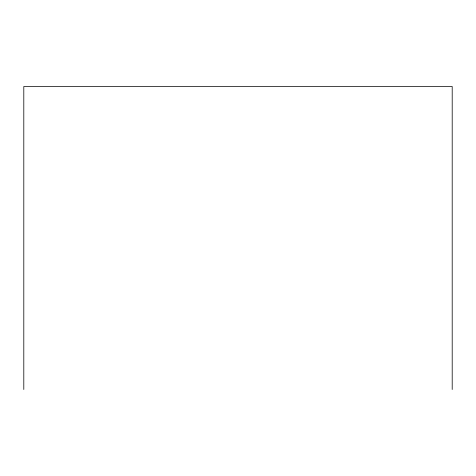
<?xml version="1.0" encoding="UTF-8"?>
<svg xmlns="http://www.w3.org/2000/svg" width="476" height="476" viewBox="0 0 476 476"><rect width="100%" height="100%" fill="white"/><g stroke="black" fill="none" stroke-linecap="round" stroke-linejoin="round"><path stroke-width="0.71" d="M452.2 389.499L452.2 86.501L23.8 86.501L23.8 389.499"/></g></svg>
